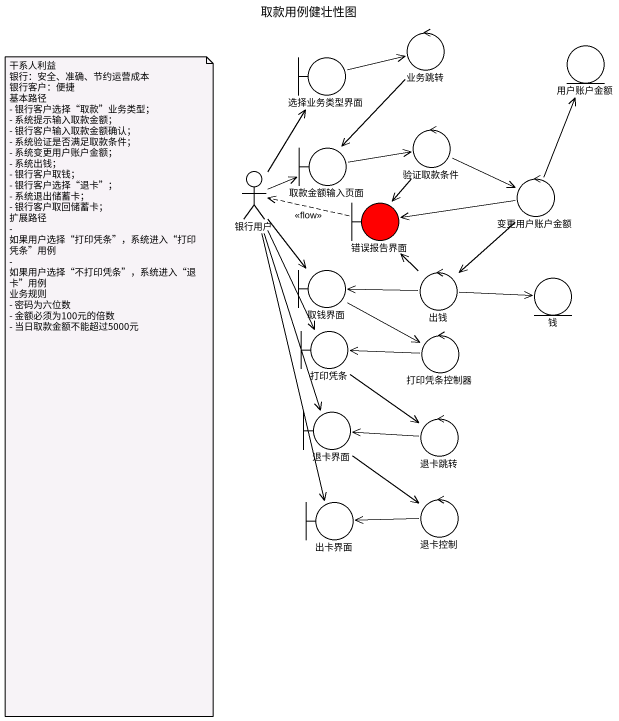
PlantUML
@startuml
title 取款用例健壮性图
boundary 选择业务类型界面
control 业务跳转
entity 用户账户金额
control 验证取款条件
actor 银行用户
boundary 取款金额输入页面
control 变更用户账户金额
boundary 错误报告界面 #FF0000
boundary 取钱界面
control 出钱
entity 钱
boundary 打印凭条
control 打印凭条控制器
boundary 退卡界面
control 退卡跳转
boundary 出卡界面
control 退卡控制
选择业务类型界面 -right-> 业务跳转
业务跳转 --> 取款金额输入页面
验证取款条件 -right-> 变更用户账户金额
验证取款条件 --> 错误报告界面
银行用户 -up-> 选择业务类型界面
银行用户 -right-> 取款金额输入页面
银行用户 --> 取钱界面
银行用户 --> 打印凭条
银行用户 --> 退卡界面
银行用户 --> 出卡界面
取款金额输入页面 -right-> 验证取款条件
变更用户账户金额 -up-> 用户账户金额
变更用户账户金额 -left-> 错误报告界面
变更用户账户金额 --> 出钱
错误报告界面 .left.> 银行用户 : <<flow>>
取钱界面 -right-> 打印凭条控制器
出钱 -up-> 错误报告界面
出钱 -left-> 取钱界面
出钱 -right-> 钱
打印凭条 --> 退卡跳转
打印凭条控制器 -left-> 打印凭条
退卡界面 --> 退卡控制
退卡跳转 -left-> 退卡界面
退卡控制 -left-> 出卡界面
note as N1
  干系人利益
  银行：安全、准确、节约运营成本
  银行客户：便捷
  基本路径
  - 银行客户选择“取款”业务类型；
  - 系统提示输入取款金额；
  - 银行客户输入取款金额确认；
  - 系统验证是否满足取款条件；
  - 系统变更用户账户金额；
  - 系统出钱；
  - 银行客户取钱；
  - 银行客户选择“退卡”；
  - 系统退出储蓄卡；
  - 银行客户取回储蓄卡；
  扩展路径
  - 如果用户选择“打印凭条”，系统进入“打印凭条”用例
  - 如果用户选择“不打印凭条”，系统进入“退卡”用例
  业务规则
  - 密码为六位数
  - 金额必须为100元的倍数
  - 当日取款金额不能超过5000元
end note
@enduml
